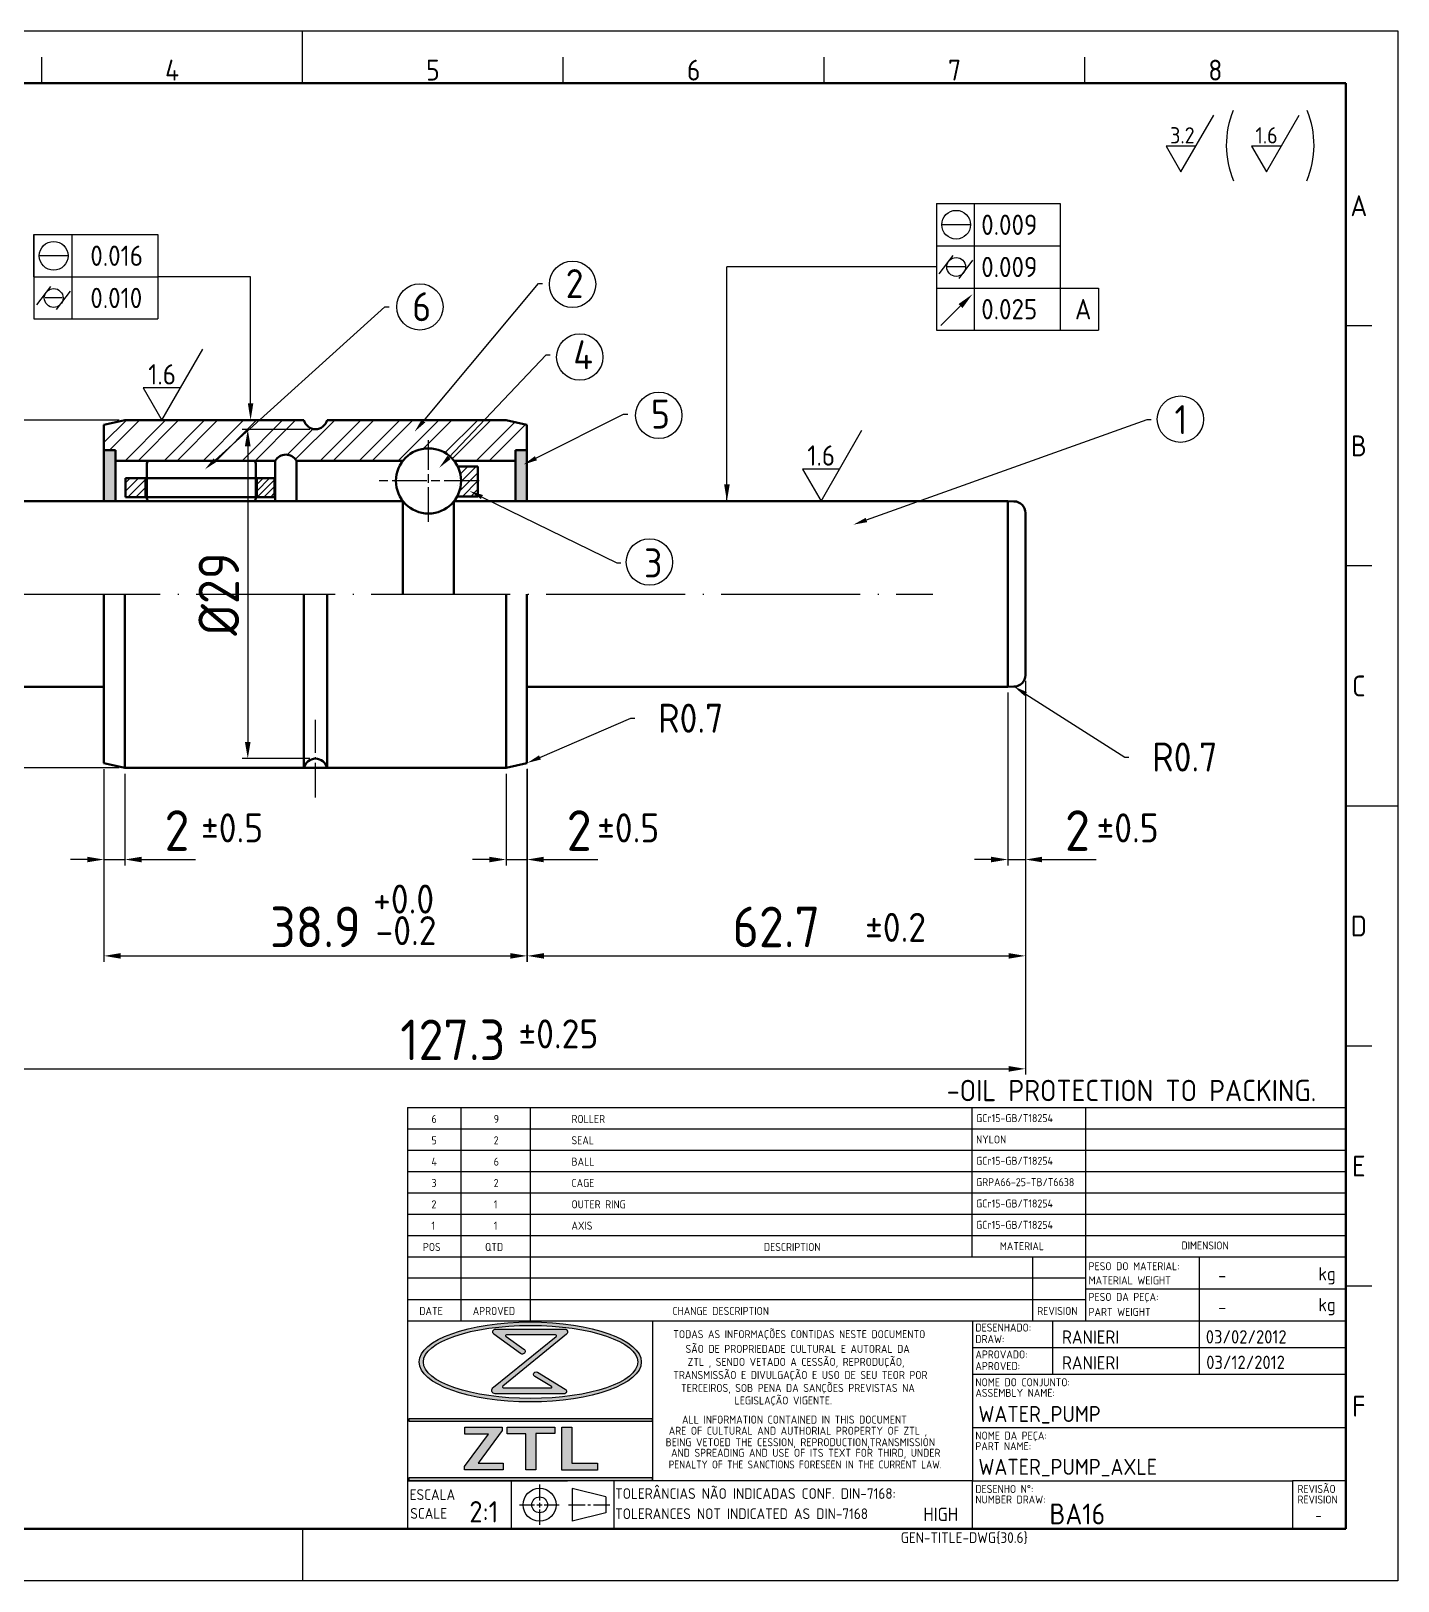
# Model space of a CAD drawing. Extents: x 8 to 197, y 6 to 139.
# Drawn here: x 79.5 to 197.4, y 5.6 to 139.3 of the extents above; entities that cross this region are included whole.
import ezdxf
from ezdxf import colors
from ezdxf.entities.mleader import LeaderData, LeaderLine
from ezdxf.enums import TextEntityAlignment as Align
from ezdxf.math import Vec2, Vec3

# ---------------------------------------------------------------- set-up
doc = ezdxf.new("R2010")
doc.units = 0
doc.header["$LTSCALE"] = 0.5
doc.linetypes.add('ACAD_ISO04W100', pattern=[30, 24, -3, 0, -3])
doc.linetypes.add('AM_ISO08W050x2', pattern=[9, 6, -0.75, 1.5, -0.75])
doc.layers.get('0').update_dxf_attribs({"linetype": 'CONTINUOUS'})
doc.layers.get('Defpoints').update_dxf_attribs({"linetype": 'CONTINUOUS'})
for name, color, linetype, lineweight in [('AM_0', 7, 'CONTINUOUS', 50), ('AM_5', 3, 'CONTINUOUS', 25), ('AM_7', 4, 'ACAD_ISO04W100', 25), ('AM_8', 1, 'CONTINUOUS', 25), ('AM_BOR', 7, 'CONTINUOUS', 50)]:
    doc.layers.add(name, color=color, linetype=linetype, lineweight=lineweight)
doc.styles.add('ACISOTS', font='isocp.shx', dxfattribs={"height": 1})
doc.styles.get("Standard").update_dxf_attribs({"font": 'ISOCP.SHX'})
doc.dimstyles.new('AM_ISO', dxfattribs={"dimtxt": 3.5, "dimasz": 2.5, "dimexe": 1, "dimexo": 1, "dimgap": 1.5, "dimtad": 1, "dimdsep": 46, "dimtxsty": 'Standard', "dimcen": 0, "dimclrd": 256, "dimclre": 256, "dimclrt": 2, "dimadec": 0, "dimazin": 2, "dimtp": 0.1, "dimtm": 0.1, "dimtfac": 0.71, "dimtdec": 3, "dimtmove": 0, "dimatfit": 3, "dimfxl": 1, "dimlwd": -1, "dimlwe": -1, "dimarcsym": 0})

# ---------------------------------------------------------------- blocks, each defined once
blk = doc.blocks.new('A3 ZTL')
for p, q in [((401.17, 280.82), (19.57, 280.82)), ((401.17, 9.78), (401.17, 280.82)), ((19.57, 9.78), (401.17, 9.78))]:
    blk.add_line(p, q)
at = {"layer": 'AM_BOR', "color": 135, "lineweight": 25}
for p, q in [((0, 290.61), (410.96, 290.61)), ((205.48, 280.82), (205.48, 290.61)), ((410.96, 290.61), (410.96, 0)), ((156.56, 280.82), (156.56, 285.71)), ((254.4, 280.82), (254.4, 285.71)), ((303.33, 280.82), (303.33, 285.71)), ((352.25, 280.82), (352.25, 285.71)), ((406.07, 235.32), (401.17, 235.32)), ((406.07, 190.31), (401.17, 190.31)), ((401.17, 145.3), (410.96, 145.3)), ((406.07, 100.29), (401.17, 100.29)), ((406.07, 55.28), (401.17, 55.28)), ((205.48, 9.78), (205.48, 0)), ((410.96, 0), (0, 0))]:
    blk.add_line(p, q, dxfattribs=at)
at = {"layer": 'AM_BOR', "color": 135, "lineweight": 25, "style": 'ACISOTS'}
for s, p in [('4', (181.02, 283.27)), ('5', (229.94, 283.27)), ('6', (278.86, 283.27)), ('7', (327.79, 283.27)), ('8', (376.71, 283.27)), ('A', (403.62, 257.83)), ('B', (403.62, 212.82)), ('C', (403.62, 167.81)), ('D', (403.62, 122.8)), ('E', (403.62, 77.79)), ('F', (403.62, 32.78))]:
    blk.add_text(s, height=3.91, dxfattribs=at).set_placement(p, align=Align.MIDDLE)
blk = doc.blocks.new('*D32')
at = {"layer": 'AM_5', "transparency": 16777216}
for p, q in [((87.07, 105.76), (48.54, 105.76)), ((49.04, 104.31), (49.04, 77.21)), ((87.07, 75.76), (48.54, 75.76))]:
    blk.add_line(p, q, dxfattribs=at)
at = {"layer": 'AM_5', "lineweight": 25, "transparency": 16777216}
for points in [[(48.8, 104.31), (49.28, 104.31), (49.04, 105.76)], [(48.8, 77.21), (49.28, 77.21), (49.04, 75.76)]]:
    blk.add_solid(points, dxfattribs=at)
at = {"layer": 'Defpoints', "color": 0, "lineweight": 25, "transparency": 16777216}
for p in [(87.57, 105.76), (49.04, 75.76), (87.57, 75.76)]:
    blk.add_point(p, dxfattribs=at)
at = {"layer": 'AM_5', "lineweight": 25, "transparency": 16777216, "insert": (46.54, 90.76), "char_height": 3.5, "attachment_point": 5, "rotation": 90}
blk.add_mtext('%%C30', dxfattribs=at)
blk = doc.blocks.new('*D39')
at = {"layer": 'AM_5', "transparency": 16777216}
for p, q in [((85.77, 75.66), (85.77, 67.36)), ((87.57, 75.26), (87.57, 67.36)), ((84.32, 67.86), (82.87, 67.86)), ((85.77, 67.86), (87.57, 67.86)), ((89.02, 67.86), (93.67, 67.86))]:
    blk.add_line(p, q, dxfattribs=at)
at = {"layer": 'AM_5', "lineweight": 25, "transparency": 16777216}
for points in [[(84.32, 68.1), (84.32, 67.62), (85.77, 67.86)], [(89.02, 68.1), (89.02, 67.62), (87.57, 67.86)]]:
    blk.add_solid(points, dxfattribs=at)
at = {"layer": 'Defpoints', "color": 0, "lineweight": 25, "transparency": 16777216}
for p in [(85.77, 76.16), (87.57, 75.76), (87.57, 67.86)]:
    blk.add_point(p, dxfattribs=at)
at = {"layer": 'AM_5', "lineweight": 25, "transparency": 16777216, "insert": (92.07, 70.36), "char_height": 3.5, "attachment_point": 5}
blk.add_mtext('2', dxfattribs=at)
blk = doc.blocks.new('*D46')
at = {"layer": 'AM_5', "transparency": 16777216}
for p, q in [((85.77, 75.66), (85.77, 59.05)), ((122.27, 75.66), (122.27, 59.05)), ((87.22, 59.55), (120.82, 59.55))]:
    blk.add_line(p, q, dxfattribs=at)
at = {"layer": 'AM_5', "lineweight": 25, "transparency": 16777216}
for points in [[(87.22, 59.79), (87.22, 59.31), (85.77, 59.55)], [(120.82, 59.79), (120.82, 59.31), (122.27, 59.55)]]:
    blk.add_solid(points, dxfattribs=at)
at = {"layer": 'Defpoints', "color": 0, "lineweight": 25, "transparency": 16777216}
for p in [(85.77, 76.16), (122.27, 76.16), (122.27, 59.55)]:
    blk.add_point(p, dxfattribs=at)
at = {"layer": 'AM_5', "lineweight": 25, "transparency": 16777216, "insert": (104.02, 62.05), "char_height": 3.5, "attachment_point": 5}
blk.add_mtext('38.9', dxfattribs=at)
blk = doc.blocks.new('*D48')
at = {"layer": 'AM_5', "transparency": 16777216}
for p, q in [((165.27, 83.27), (165.27, 67.36)), ((163.77, 82.26), (163.77, 67.36)), ((162.32, 67.86), (160.87, 67.86)), ((163.77, 67.86), (165.27, 67.86)), ((166.72, 67.86), (171.37, 67.86))]:
    blk.add_line(p, q, dxfattribs=at)
at = {"layer": 'AM_5', "lineweight": 25, "transparency": 16777216}
for points in [[(162.32, 68.1), (162.32, 67.62), (163.77, 67.86)], [(166.72, 68.1), (166.72, 67.62), (165.27, 67.86)]]:
    blk.add_solid(points, dxfattribs=at)
at = {"layer": 'Defpoints', "color": 0, "lineweight": 25, "transparency": 16777216}
for p in [(165.27, 83.77), (163.77, 82.76), (165.27, 67.86)]:
    blk.add_point(p, dxfattribs=at)
at = {"layer": 'AM_5', "lineweight": 25, "transparency": 16777216, "insert": (169.77, 70.36), "char_height": 3.5, "attachment_point": 5}
blk.add_mtext('2', dxfattribs=at)
blk = doc.blocks.new('*D49')
at = {"layer": 'AM_5', "transparency": 16777216}
for p, q in [((120.47, 75.26), (120.47, 67.36)), ((122.27, 75.66), (122.27, 67.36)), ((119.02, 67.86), (117.57, 67.86)), ((120.47, 67.86), (122.27, 67.86)), ((123.72, 67.86), (128.37, 67.86))]:
    blk.add_line(p, q, dxfattribs=at)
at = {"layer": 'AM_5', "lineweight": 25, "transparency": 16777216}
for points in [[(119.02, 68.1), (119.02, 67.62), (120.47, 67.86)], [(123.72, 68.1), (123.72, 67.62), (122.27, 67.86)]]:
    blk.add_solid(points, dxfattribs=at)
at = {"layer": 'Defpoints', "color": 0, "lineweight": 25, "transparency": 16777216}
for p in [(120.47, 75.76), (122.27, 76.16), (122.27, 67.86)]:
    blk.add_point(p, dxfattribs=at)
at = {"layer": 'AM_5', "lineweight": 25, "transparency": 16777216, "insert": (126.77, 70.36), "char_height": 3.5, "attachment_point": 5}
blk.add_mtext('2', dxfattribs=at)
blk = doc.blocks.new('*D50')
at = {"layer": 'AM_5', "transparency": 16777216}
for p, q in [((103.52, 104.96), (97.68, 104.96)), ((98.18, 103.51), (98.18, 78.01)), ((103.52, 76.56), (97.68, 76.56))]:
    blk.add_line(p, q, dxfattribs=at)
at = {"layer": 'AM_5', "lineweight": 25, "transparency": 16777216}
for points in [[(97.93, 103.51), (98.42, 103.51), (98.18, 104.96)], [(97.93, 78.01), (98.42, 78.01), (98.18, 76.56)]]:
    blk.add_solid(points, dxfattribs=at)
at = {"layer": 'Defpoints', "color": 0, "lineweight": 25, "transparency": 16777216}
for p in [(104.02, 104.96), (98.18, 76.56), (104.02, 76.56)]:
    blk.add_point(p, dxfattribs=at)
at = {"layer": 'AM_5', "lineweight": 25, "transparency": 16777216, "insert": (95.68, 90.76), "char_height": 3.5, "attachment_point": 5, "rotation": 90}
blk.add_mtext('%%C29', dxfattribs=at)
blk = doc.blocks.new('*D51')
at = {"layer": 'AM_5', "transparency": 16777216}
for p, q in [((66.47, 83.27), (66.47, 49.31)), ((165.27, 83.27), (165.27, 49.31)), ((67.92, 49.81), (163.82, 49.81))]:
    blk.add_line(p, q, dxfattribs=at)
at = {"layer": 'AM_5', "lineweight": 25, "transparency": 16777216}
for points in [[(67.92, 50.05), (67.92, 49.56), (66.47, 49.81)], [(163.82, 50.05), (163.82, 49.56), (165.27, 49.81)]]:
    blk.add_solid(points, dxfattribs=at)
at = {"layer": 'Defpoints', "color": 0, "lineweight": 25, "transparency": 16777216}
for p in [(66.47, 83.77), (165.27, 83.77), (165.27, 49.81)]:
    blk.add_point(p, dxfattribs=at)
at = {"layer": 'AM_5', "lineweight": 25, "transparency": 16777216, "insert": (115.87, 52.31), "char_height": 3.5, "attachment_point": 5}
blk.add_mtext('127.3', dxfattribs=at)
blk = doc.blocks.new('*D52')
at = {"layer": 'AM_5', "transparency": 16777216}
for p, q in [((165.27, 83.27), (165.27, 59.05)), ((122.29, 75.69), (122.29, 59.05)), ((123.74, 59.55), (163.82, 59.55))]:
    blk.add_line(p, q, dxfattribs=at)
at = {"layer": 'AM_5', "lineweight": 25, "transparency": 16777216}
for points in [[(123.74, 59.79), (123.74, 59.31), (122.29, 59.55)], [(163.82, 59.79), (163.82, 59.31), (165.27, 59.55)]]:
    blk.add_solid(points, dxfattribs=at)
at = {"layer": 'Defpoints', "color": 0, "lineweight": 25, "transparency": 16777216}
for p in [(165.27, 83.77), (122.29, 76.19), (165.27, 59.55)]:
    blk.add_point(p, dxfattribs=at)
at = {"layer": 'AM_5', "lineweight": 25, "transparency": 16777216, "insert": (143.78, 62.05), "char_height": 3.5, "attachment_point": 5}
blk.add_mtext('62.7', dxfattribs=at)

msp = doc.modelspace()

# ---------------------------------------------------------------- hatches: boundary and pattern name
at = {"layer": 'AM_5', "lineweight": 25}
h = msp.add_hatch(dxfattribs=at)
h.set_pattern_fill('ANSI32', color=1, scale=0.25)
h.set_pattern_definition([(45, (0, 4.573), (-1.683798, 1.683798), []), (45, (1.1225, 4.573), (-1.683798, 1.683798), [])])
h.paths.add_polyline_path([(118.59, 105.76), (109.27, 105.76), (105.02, 105.76, -0.8), (103.02, 105.76), (99.18, 105.76), (95.31, 102.26), (100.54, 102.26, -0.568454), (102.38, 102.26), (111.57, 102.26, -0.42846), (115.62, 102.62)])
h.paths.add_polyline_path([(122.27, 105.36), (120.47, 105.76), (118.59, 105.76), (115.62, 102.62, -0.044342), (115.96, 102.26), (121.27, 102.26), (121.27, 103.18), (122.27, 103.18)])
h.paths.add_polyline_path([(99.18, 105.76), (87.57, 105.76), (85.77, 105.36), (85.77, 103.18), (86.77, 103.18), (86.77, 102.26), (95.31, 102.26)])
at = {"layer": 'AM_8'}
for color, points in [(256, [(85.77, 103.18), (85.77, 98.76), (86.77, 98.76), (86.77, 103.18)]), (256, [(121.27, 103.18), (121.27, 98.76), (122.27, 98.76), (122.27, 103.18)]), (135, [(112.09, 19.38), (133.07, 19.38), (133.07, 19.66), (112.09, 19.66)]), (135, [(116.89, 15.5), (116.89, 15.22), (120.2, 15.22), (120.2, 15.8), (118.06, 15.8), (120.14, 18.62), (120.14, 18.9), (116.92, 18.9), (116.92, 18.29), (118.96, 18.29)]), (135, [(120.57, 18.32), (122.16, 18.32), (122.16, 15.22), (123.03, 15.22), (123.03, 18.35), (124.67, 18.35), (124.67, 18.9), (120.57, 18.9)]), (135, [(128.35, 15.21), (128.35, 15.8), (126.13, 15.8), (126.13, 18.9), (125.27, 18.9), (125.27, 15.21)]), (135, [(133.07, 14.56), (112.09, 14.56), (112.09, 14.28), (133.07, 14.28)])]:
    msp.add_hatch(color=color, dxfattribs=at).paths.add_polyline_path(points)
h = msp.add_hatch(dxfattribs=at)
h.set_pattern_fill('_U', color=256, scale=0.5, angle=45, style=0, pattern_type=0)
h.set_pattern_definition([(45, (21.17635, -2.0125), (-0.3535534, 0.3535534), [])])
edge = h.paths.add_edge_path()
edge.add_line((118.04, 99.18), (118.04, 101.76))
edge.add_line((118.04, 101.76), (116.28, 101.76))
edge.add_arc((113.77, 100.51), 2.81, -28.2995, 26.3524, ccw=False)
edge.add_line((116.24, 99.18), (118.04, 99.18))
h = msp.add_hatch(dxfattribs=at)
h.set_pattern_fill('_U', color=256, scale=0.5, angle=45, style=0, pattern_type=0)
h.set_pattern_definition([(45, (22.7605, -2.0125), (-0.3535534, 0.3535534), [])])
h.paths.add_polyline_path([(87.64, 100.74), (87.64, 99.11), (89.35, 99.11), (89.35, 100.74)])
h = msp.add_hatch(dxfattribs=at)
h.set_pattern_fill('_U', color=256, scale=0.4, angle=45, style=0, pattern_type=0)
h.set_pattern_definition([(45, (22.7605, -2.0125), (-0.2828427, 0.2828427), [])])
h.paths.add_polyline_path([(98.96, 100.74), (98.96, 99.11), (100.49, 99.11), (100.49, 100.74)])
h = msp.add_hatch(color=135, dxfattribs=at)
edge = h.paths.add_edge_path()
edge.add_ellipse((122.55, 24.53), major_axis=(9.58, 0), ratio=0.359907, start_angle=191.4592, end_angle=452.8175)
edge.add_ellipse((122.55, 24.53), major_axis=(9.58, 0), ratio=0.359907, start_angle=92.8175, end_angle=191.4592)
edge = h.paths.add_edge_path(flags=16)
edge.add_ellipse((122.58, 24.53), major_axis=(9.25, 0), ratio=0.340664, start_angle=93.067, end_angle=371.4592)
edge.add_ellipse((122.58, 24.53), major_axis=(9.25, 0), ratio=0.340664, start_angle=11.4592, end_angle=93.067)
h = msp.add_hatch(color=135, dxfattribs=at)
edge = h.paths.add_edge_path()
edge.add_line((124.78, 26.72), (119.39, 22.35))
edge.add_arc((119.53, 22.08), 0.305, 118.1409, 270)
edge.add_line((119.53, 21.78), (125.46, 21.78))
edge.add_arc((125.45, 22), 0.225, 271.9685, 418.9108)
edge.add_line((125.57, 22.19), (123.17, 23.64))
edge.add_arc((123.06, 23.45), 0.218, 58.6682, 238.8052)
edge.add_line((122.94, 23.27), (124.38, 22.4))
edge.add_arc((124.35, 22.35), 0.0552, -90, 54.6545, ccw=False)
edge.add_line((124.35, 22.3), (120.21, 22.3))
edge.add_arc((120.23, 22.37), 0.0767, 129.2364, 260.8226, ccw=False)
edge.add_line((120.18, 22.43), (125.67, 26.92))
edge.add_arc((125.52, 27.11), 0.243, 306.0702, 450)
edge.add_line((125.52, 27.36), (119.57, 27.36))
edge.add_arc((119.56, 27.12), 0.236, 87.7272, 233.7471)
edge.add_line((119.42, 26.93), (121.71, 25.25))
edge.add_arc((121.86, 25.45), 0.242, 232.4714, 414.7334)
edge.add_line((122, 25.64), (120.46, 26.73))
edge.add_arc((120.49, 26.79), 0.0662, 90, 242.5235, ccw=False)
edge.add_line((120.49, 26.86), (124.74, 26.86))
edge.add_arc((124.73, 26.78), 0.0809, -50.9964, 80.7655, ccw=False)

# ---------------------------------------------------------------- linework, layer by layer
at = {"layer": 'AM_0'}
for p, q in [((87.57, 105.76), (85.77, 105.36)), ((87.57, 105.76), (103.02, 105.76)), ((105.02, 105.76), (109.27, 105.76)), ((109.27, 105.76), (120.47, 105.76)), ((120.47, 105.76), (122.27, 105.36)), ((85.77, 98.76), (85.77, 105.36)), ((122.27, 105.36), (122.27, 98.76)), ((85.77, 103.18), (86.77, 103.18)), ((86.77, 103.18), (86.77, 98.76)), ((122.27, 103.18), (121.27, 103.18)), ((121.27, 103.18), (121.27, 98.76)), ((86.77, 102.26), (100.54, 102.26)), ((100.54, 102.26), (100.54, 98.76)), ((102.38, 102.26), (111.57, 102.26)), ((102.38, 102.26), (102.38, 98.76)), ((115.96, 102.26), (121.27, 102.26)), ((116.28, 101.76), (118.04, 101.76)), ((118.04, 101.76), (118.04, 99.18)), ((89.35, 100.74), (87.64, 100.74)), ((87.64, 100.74), (87.64, 99.11)), ((98.96, 100.74), (89.35, 100.74)), ((89.35, 99.11), (89.35, 100.74)), ((100.49, 100.74), (98.96, 100.74)), ((98.96, 100.74), (98.96, 99.11)), ((100.49, 99.11), (100.49, 100.74)), ((87.64, 99.11), (89.35, 99.11)), ((89.35, 99.11), (98.96, 99.11)), ((98.96, 99.11), (100.49, 99.11)), ((118.04, 99.18), (116.24, 99.18)), ((67.97, 98.76), (111.57, 98.76)), ((111.57, 98.76), (111.57, 90.76)), ((115.96, 98.76), (123.27, 98.76)), ((115.96, 98.76), (115.96, 90.76)), ((123.27, 98.76), (163.77, 98.76)), ((163.77, 98.76), (164.29, 98.75)), ((163.77, 98.76), (163.77, 82.76)), ((165.27, 97.75), (165.27, 83.77)), ((85.77, 76.16), (85.77, 90.76)), ((87.57, 90.76), (87.57, 75.76)), ((103.02, 75.76), (103.02, 90.76)), ((105.02, 75.76), (105.02, 90.76)), ((120.47, 90.76), (120.47, 75.76)), ((122.27, 90.76), (122.27, 76.16)), ((85.77, 82.76), (67.97, 82.76)), ((123.27, 82.76), (122.27, 82.76)), ((163.77, 82.76), (122.77, 82.76)), ((163.77, 82.76), (164.29, 82.78)), ((87.57, 75.76), (85.77, 76.16)), ((109.27, 75.76), (87.57, 75.76)), ((120.47, 75.76), (109.27, 75.76)), ((120.47, 75.76), (122.27, 76.16))]:
    msp.add_line(p, q, dxfattribs=at)
msp.add_lwpolyline([(89.72, 98.76), (98.61, 98.76, 0.414214), (98.86, 99.01), (98.86, 102.01, 0.414214), (98.61, 102.26), (89.72, 102.26, 0.414214), (89.47, 102.01), (89.47, 99.01, 0.414214)], format="xyb", close=True, dxfattribs=at)
msp.add_circle((113.77, 100.51), 2.81, dxfattribs=at)
for centre, radius, start, end in [((104.02, 105.99), 1.02, 192.6804, 347.3196), ((101.46, 101.71), 1.07, 30.7676, 149.2324), ((164.27, 97.75), 1, 0, 88.5), ((164.27, 83.77), 1, 271.5, 0), ((104.02, 75.54), 1.02, 12.6804, 167.3196)]:
    msp.add_arc(centre, radius, start, end, dxfattribs=at)
at = {"layer": 'AM_5', "lineweight": 25}
for p, q in [((178.7, 127.17), (181.52, 132.06)), ((186.07, 127.17), (188.9, 132.06)), ((179.98, 129.39), (177.41, 129.39)), ((177.41, 129.39), (178.7, 127.17)), ((187.36, 129.39), (184.79, 129.39)), ((184.79, 129.39), (186.07, 127.17)), ((157.6, 124.43), (157.59, 113.51)), ((157.6, 124.43), (168.28, 124.43)), ((160.89, 113.51), (160.89, 124.43)), ((168.28, 124.43), (168.28, 120.79)), ((79.73, 121.76), (83.02, 121.76)), ((79.73, 121.76), (79.73, 118.12)), ((79.73, 121.76), (90.42, 121.76)), ((79.73, 121.76), (79.73, 114.48)), ((83.02, 114.48), (83.02, 121.76)), ((90.42, 121.76), (90.42, 118.12)), ((90.42, 121.76), (90.42, 118.12)), ((160.54, 122.61), (158.06, 122.61)), ((157.6, 120.79), (168.28, 120.79)), ((168.28, 120.79), (168.28, 113.51)), ((82.67, 119.93), (80.2, 119.93)), ((157.84, 118.38), (159.05, 119.96)), ((159.55, 117.96), (160.74, 119.55)), ((79.73, 118.12), (90.42, 118.12)), ((90.42, 118.12), (90.42, 114.48)), ((98.42, 118.12), (90.42, 118.12)), ((90.42, 118.12), (90.42, 114.48)), ((157.6, 118.97), (139.52, 118.97)), ((160.04, 118.97), (158.55, 118.97)), ((79.97, 115.71), (81.18, 117.28)), ((81.68, 115.29), (82.88, 116.88)), ((157.6, 117.15), (171.57, 117.15)), ((171.57, 117.15), (171.57, 113.51)), ((82.17, 116.29), (80.69, 116.29)), ((79.73, 114.48), (90.42, 114.48)), ((157.6, 113.51), (171.57, 113.51)), ((90.76, 105.76), (94.3, 111.88)), ((92.37, 108.54), (89.15, 108.54)), ((89.15, 108.54), (90.76, 105.76)), ((147.64, 98.76), (151.17, 104.88)), ((149.24, 101.54), (146.03, 101.54)), ((146.03, 101.54), (147.64, 98.76))]:
    msp.add_line(p, q, dxfattribs=at)
at = {"layer": 'AM_5', "color": 0, "linetype": 'Continuous', "lineweight": 35}
msp.add_line((79.73, 118.12), (79.73, 121.76), dxfattribs=at)
at = {"layer": 'AM_5'}
for p, q in [((98.42, 107.21), (98.42, 118.12)), ((139.52, 98.72), (139.52, 118.97)), ((159.68, 115.6), (157.99, 113.91))]:
    msp.add_line(p, q, dxfattribs=at)
at = {"layer": 'AM_5', "lineweight": 25}
for centre, radius in [((159.3, 122.61), 1.24), ((81.43, 119.93), 1.24), ((126.2, 117.47), 2), ((159.3, 118.97), 0.812), ((81.43, 116.29), 0.812), ((113.03, 115.52), 2), ((126.82, 111.2), 2), ((133.64, 106.17), 2), ((178.65, 105.84), 2), ((132.83, 93.52), 2)]:
    msp.add_circle(centre, radius, dxfattribs=at)
for centre, start, end in [((190.46, 129.46), 157.6019, 202.9315), ((182.33, 129.46), 337.0685, 22.3981)]:
    msp.add_arc(centre, 7.85, start, end, dxfattribs=at)
for points in [[(159.51, 115.77), (159.85, 115.43), (160.71, 116.62)], [(98.18, 107.21), (98.66, 107.21), (98.42, 105.76)], [(139.28, 100.21), (139.76, 100.21), (139.52, 98.76)]]:
    msp.add_solid(points, dxfattribs=at)
at = {"layer": 'AM_7', "linetype": 'AM_ISO08W050x2'}
for p, q in [((113.77, 96.98), (113.77, 104.04)), ((118.13, 100.51), (109.4, 100.51))]:
    msp.add_line(p, q, dxfattribs=at)
at = {"layer": 'AM_7'}
msp.add_line((63.53, 90.76), (157.28, 90.76), dxfattribs=at)
at = {"layer": 'AM_7', "lineweight": 25, "ltscale": 0.25}
msp.add_line((104.02, 73.21), (104.02, 79.91), dxfattribs=at)
at = {"layer": 'AM_8', "color": 135}
for p, q in [((111.96, 46.48), (111.96, 10.14)), ((111.96, 46.48), (192.92, 46.48)), ((116.56, 46.48), (116.56, 28.08)), ((122.54, 46.48), (122.54, 28.08)), ((160.65, 46.48), (160.65, 33.6)), ((170.5, 28.08), (170.5, 46.48)), ((111.96, 44.64), (192.92, 44.64)), ((111.96, 42.8), (192.92, 42.8)), ((111.96, 40.96), (192.92, 40.96)), ((111.96, 39.12), (192.92, 39.12)), ((111.96, 37.28), (192.92, 37.28)), ((111.96, 35.44), (192.92, 35.44)), ((111.96, 33.6), (192.92, 33.6)), ((165.9, 33.6), (165.9, 28.08)), ((180.27, 33.6), (180.27, 30.84)), ((192.92, 10.14), (192.92, 33.6)), ((170.5, 31.76), (111.96, 31.76)), ((170.5, 30.84), (192.92, 30.84)), ((180.27, 30.84), (180.27, 28.08)), ((111.96, 29.92), (170.5, 29.92)), ((111.96, 28.08), (160.72, 28.08)), ((133.09, 28.08), (133.09, 14.28)), ((160.72, 28.08), (160.72, 19.34)), ((160.72, 28.08), (192.92, 28.08)), ((167.62, 28.08), (167.62, 23.48)), ((180.27, 28.08), (180.27, 23.48)), ((119.57, 27.36), (125.52, 27.36)), ((160.72, 25.78), (192.92, 25.78)), ((160.72, 23.48), (192.92, 23.48)), ((112.09, 19.38), (112.09, 19.66)), ((112.09, 19.66), (133.07, 19.66)), ((133.07, 19.38), (112.09, 19.38)), ((116.92, 18.29), (116.92, 18.9)), ((116.92, 18.9), (120.14, 18.9)), ((120.14, 18.9), (120.14, 18.62)), ((120.57, 18.32), (120.57, 18.9)), ((120.57, 18.9), (124.67, 18.9)), ((124.67, 18.9), (124.67, 18.35)), ((125.27, 15.21), (125.27, 18.9)), ((125.27, 18.9), (126.13, 18.9)), ((126.13, 18.9), (126.13, 15.8)), ((133.07, 19.66), (133.07, 19.38)), ((160.72, 19.34), (160.72, 14.28)), ((160.72, 18.88), (192.92, 18.88)), ((116.89, 15.5), (118.96, 18.29)), ((118.96, 18.29), (116.92, 18.29)), ((120.14, 18.62), (118.06, 15.8)), ((122.16, 18.32), (120.57, 18.32)), ((122.16, 15.22), (122.16, 18.32)), ((123.03, 18.35), (123.03, 15.22)), ((124.67, 18.35), (123.03, 18.35)), ((116.89, 15.22), (116.89, 15.5)), ((120.2, 15.22), (116.89, 15.22)), ((118.06, 15.8), (120.2, 15.8)), ((120.2, 15.8), (120.2, 15.22)), ((123.03, 15.22), (122.16, 15.22)), ((128.35, 15.21), (125.27, 15.21)), ((126.13, 15.8), (128.35, 15.8)), ((128.35, 15.8), (128.35, 15.21)), ((111.96, 14.28), (125.76, 14.28)), ((160.72, 14.28), (111.96, 14.28)), ((112.09, 14.56), (133.07, 14.56)), ((112.09, 14.28), (112.09, 14.56)), ((133.07, 14.28), (112.09, 14.28)), ((120.9, 14.28), (120.9, 10.14)), ((123.36, 13.95), (123.36, 12.58)), ((129.07, 12.89), (126.18, 13.62)), ((126.18, 13.62), (126.18, 10.79)), ((129.76, 14.28), (129.76, 10.14)), ((133.07, 14.56), (133.07, 14.28)), ((160.72, 10.14), (160.72, 14.28)), ((160.72, 14.28), (188.32, 14.28)), ((192.92, 14.28), (188.32, 14.28)), ((188.32, 14.28), (188.32, 10.14)), ((121.63, 12.21), (122.92, 12.21)), ((123.12, 12.21), (123.58, 12.21)), ((123.36, 12.39), (123.36, 11.98)), ((123.75, 12.21), (125.04, 12.21)), ((125.86, 12.21), (127.29, 12.21)), ((127.51, 12.21), (127.74, 12.21)), ((128, 12.21), (129.41, 12.21)), ((129.07, 12.89), (129.07, 11.53)), ((123.36, 11.8), (123.36, 10.47)), ((129.07, 11.53), (126.18, 10.79)), ((111.96, 10.14), (192.92, 10.14))]:
    msp.add_line(p, q, dxfattribs=at)
msp.add_lwpolyline([(119.57, 27.36), (125.52, 27.36, -0.726075), (125.67, 26.92), (120.18, 22.43, 0.646844), (120.21, 22.3), (124.35, 22.3, 0.730915), (124.38, 22.4), (122.94, 23.27, -1.001197), (123.17, 23.64), (125.57, 22.19, -0.746343), (125.46, 21.78), (119.53, 21.78, -0.780296), (119.39, 22.35), (124.78, 26.72, 0.647932), (124.74, 26.86), (120.49, 26.86, 0.78497), (120.46, 26.73), (122, 25.64, -1.019937), (121.71, 25.25), (119.42, 26.93, -0.740095), (119.57, 27.36, -0.257794)], format="xyb", dxfattribs=at)
for radius in [1.42, 0.682]:
    msp.add_circle((123.36, 12.21), radius, dxfattribs=at)
for centre, major_axis, ratio in [((122.55, 24.53), (-9.58, 0), 0.359907), ((122.58, 24.53), (-9.25, 0), 0.340664)]:
    msp.add_ellipse(centre, major_axis=major_axis, ratio=ratio, dxfattribs=at)

# ---------------------------------------------------------------- block references
at = {"layer": 'AM_0', "lineweight": 0, "xscale": 0.46, "yscale": 0.46, "zscale": 0.46}
msp.add_blockref('A3 ZTL', (8.38, 5.64), dxfattribs=at)

# ---------------------------------------------------------------- texts
at = {"layer": 'AM_5', "attachment_point": 1}
for s, insert, char_height in [('3.2', (177.76, 131.02), 1.4), ('1.6', (185.13, 131.02), 1.4), ('0.009', (161.46, 123.48), 1.75), (' 0.016', (83.59, 120.81), 1.75), ('0.009', (161.46, 119.84), 1.75), (' 0.010', (83.59, 117.17), 1.75), ('0.025', (161.46, 116.2), 1.75), ('A', (169.55, 116.2), 1.75), ('1.6', (89.59, 110.58), 1.75), ('1.6', (146.46, 103.58), 1.75), ('%%P0.5', (94.14, 71.84), 2.5), ('%%P0.5', (128.32, 71.84), 2.5), ('%%P0.5', (171.41, 71.84), 2.5), ('+0.0', (108.99, 65.7), 2.5), ('-0.2', (109.2, 62.98), 2.5), ('%%P0.2', (151.44, 63.26), 2.5), ('%%P0.25', (121.53, 54.07), 2.5)]:
    msp.add_mtext_dynamic_manual_height_columns(s, width=5.4883, gutter_width=10, heights=[0], dxfattribs=dict(at, insert=insert, char_height=char_height))
at = {"layer": 'AM_8'}
msp.add_text('-OIL PROTECTION TO PACKING.', height=1.84, dxfattribs=at).set_placement((158.48, 47.02))
at = {"layer": 'AM_8', "color": 135}
for s, height, p in [('6', 0.69, (114.03, 45.14)), ('9', 0.69, (119.4, 45.14)), ('                    ROLLER', 0.69, (118.22, 45.14)), ('GCr15-GB/T18254', 0.69, (161.02, 45.21)), ('5', 0.69, (114.03, 43.3)), ('2', 0.69, (119.4, 43.3)), ('                    SEAL', 0.69, (118.22, 43.3)), ('NYLON', 0.69, (161.02, 43.37)), ('4', 0.69, (114.03, 41.46)), ('6', 0.69, (119.4, 41.46)), ('                    BALL', 0.69, (118.22, 41.46)), ('GCr15-GB/T18254', 0.69, (161.02, 41.53)), ('3', 0.69, (114.03, 39.62)), ('2', 0.69, (119.4, 39.62)), ('                    CAGE', 0.69, (118.22, 39.62)), ('GRPA66-25-TB/T6638', 0.69, (161.02, 39.69)), ('2', 0.69, (114.03, 37.78)), ('1', 0.69, (119.4, 37.78)), ('                    OUTER RING', 0.69, (118.22, 37.78)), ('GCr15-GB/T18254', 0.69, (161.02, 37.85)), ('1', 0.69, (114.03, 35.94)), ('1', 0.69, (119.4, 35.94)), ('                    AXIS', 0.69, (118.22, 35.94)), ('GCr15-GB/T18254', 0.69, (161.02, 36.01)), ('POS', 0.69, (113.29, 34.1)), ('QTD', 0.69, (118.65, 34.1)), ('                    DESCRIPTION', 0.69, (134.82, 34.1)), ('MATERIAL', 0.69, (163.07, 34.17)), ('DIMENSION', 0.69, (178.74, 34.23)), ('PESO DO MATERIAL:', 0.69, (170.73, 32.44)), ('kg', 1.15, (190.55, 31.56)), ('MATERIAL WEIGHT', 0.69, (170.73, 31.22)), ('PESO DA PEÇA:', 0.69, (170.73, 29.79)), ('kg', 1.15, (190.55, 28.9)), ('DATE', 0.69, (112.98, 28.58)), ('APROVED', 0.69, (117.59, 28.58)), ('CHANGE DESCRIPTION', 0.69, (134.82, 28.58)), ('REVISION', 0.69, (166.3, 28.58)), ('PART WEIGHT', 0.69, (170.73, 28.5)), ('TODAS AS INFORMAÇÕES CONTIDAS NESTE DOCUMENTO', 0.69, (134.89, 26.58)), ('DESENHADO:', 0.69, (160.96, 27.15)), ('DRAW:', 0.69, (160.96, 26.16)), ('SÃO DE PROPRIEDADE CULTURAL E AUTORAL DA', 0.69, (135.95, 25.31)), ('APROVADO:', 0.69, (160.96, 24.83)), ('ZTL , SENDO VETADO A CESSÃO, REPRODUÇÃO,', 0.69, (136.13, 24.19)), ('APROVED:', 0.69, (160.96, 23.83)), ('TRANSMISSÃO E DIVULGAÇÃO E USO DE SEU TEOR POR', 0.69, (134.89, 23.06)), ('TERCEIROS, SOB PENA DA SANÇÕES PREVISTAS NA', 0.69, (135.56, 21.94)), ('NOME DO CONJUNTO:', 0.69, (160.96, 22.43)), ('LEGISLAÇÃO VIGENTE.', 0.69, (140.18, 20.86)), ('ASSEMBLY NAME:', 0.69, (160.96, 21.52)), ('ARE OF CULTURAL AND AUTHORIAL PROPERTY OF ZTL ,', 0.69, (134.5, 18.25)), ('ALL INFORMATION CONTAINED IN THIS DOCUMENT', 0.69, (135.65, 19.21)), ('BEING VETOED THE CESSION, REPRODUCTION,TRANSMISSION', 0.69, (134.23, 17.26)), ('NOME DA PEÇA:', 0.69, (160.96, 17.83)), ('PART NAME:', 0.69, (160.96, 16.92)), ('AND SPREADING AND USE OF ITS TEXT FOR THIRD, UNDER', 0.69, (134.7, 16.35)), ('ESCALA', 0.92, (112.15, 12.63)), ('TOLERÂNCIAS NÃO INDICADAS CONF. DIN-7168:', 0.92, (129.88, 12.72)), ('DESENHO N%%d:', 0.69, (160.96, 13.23)), ('REVISÃO', 0.69, (188.75, 13.23)), ('2:1', 1.84, (117.3, 10.69)), ('NUMBER DRAW:', 0.69, (160.96, 12.32)), ('REVISION', 0.69, (188.75, 12.32)), ('SCALE', 0.92, (112.2, 11.01)), ('TOLERANCES NOT INDICATED AS DIN-7168', 0.92, (129.88, 10.98))]:
    msp.add_text(s, height=height, dxfattribs=at).set_placement(p)
at = {"layer": 'AM_8', "color": 135, "width": 0.95}
msp.add_text('PENALTY OF THE SANCTIONS FORESEEN IN THE CURRENT LAW.', height=0.69, dxfattribs=at).set_placement((134.5, 15.34))
at = {"layer": 'AM_8', "color": 135}
for p in [(181.91, 32), (181.91, 29.26)]:
    msp.add_attdef('-', text='', height=1.15, dxfattribs=at).set_placement(p, align=Align.MIDDLE_LEFT)
for tag, p, height in [('RANIERI', (168.43, 26.1), 1.15), ('03/02/2012', (180.84, 26.12), 1.15), ('RANIERI', (168.43, 23.88), 1.15), ('03/12/2012', (180.88, 23.92), 1.15), ('WATER_PUMP', (161.22, 19.35), 1.38), ('WATER_PUMP_AXLE', (161.22, 14.79), 1.38), ('BA16', (167.35, 10.52), 1.8)]:
    msp.add_attdef(tag, p, '', height=height, dxfattribs=at)
for tag, height, p in [('HIGH', 1.15, (157.97, 11.39)), ('-', 0.9, (190.56, 11.28))]:
    msp.add_attdef(tag, text='', height=height, dxfattribs=at).set_placement(p, align=Align.MIDDLE_CENTER)
at = {"layer": 'AM_8', "color": 135, "style": 'ACISOTS'}
msp.add_attdef('GEN-TITLE-DWG{30.6}', (154.52, 8.92), '', height=0.92, dxfattribs=at)

# ---------------------------------------------------------------- dimensions: what is measured, and where the dimension line sits
at = {"layer": 'AM_5', "lineweight": 25}
for base, p1, p2, text, picture, middle in [((49.04, 75.76), (87.57, 105.76), (87.57, 75.76), '%%C30', '*D32', (46.54, 90.76)), ((98.18, 76.56), (104.02, 104.96), (104.02, 76.56), '%%C29', '*D50', (95.68, 90.76))]:
    dim = msp.add_linear_dim(base=base, p1=p1, p2=p2, angle=90, text=text, dimstyle='AM_ISO', override={"dimscale": 0.5, "dimtxt": 7, "dimasz": 2.9, "dimdec": 0, "dimlfac": 0.4, "dimclrt": 256, "dimadec": 2, "dimtp": 0, "dimtm": 0.3, "dimtdec": 0}, dxfattribs=at)
    dim.commit()
    dim.dimension.update_dxf_attribs({"geometry": picture, "text_midpoint": middle})
for base, p1, p2, text, picture, middle in [((165.27, 49.81), (66.47, 83.77), (165.27, 83.77), '127.3', '*D51', (115.87, 52.31)), ((165.27, 59.55), (122.29, 76.19), (165.27, 83.77), '62.7', '*D52', (143.78, 62.05)), ((165.27, 67.86), (163.77, 82.76), (165.27, 83.77), '2', '*D48', (169.77, 70.36)), ((87.57, 67.86), (85.77, 76.16), (87.57, 75.76), '2', '*D39', (92.07, 70.36)), ((122.27, 59.55), (85.77, 76.16), (122.27, 76.16), '38.9', '*D46', (104.02, 62.05)), ((122.27, 67.86), (120.47, 75.76), (122.27, 76.16), '2', '*D49', (126.77, 70.36))]:
    dim = msp.add_linear_dim(base=base, p1=p1, p2=p2, text=text, dimstyle='AM_ISO', override={"dimscale": 0.5, "dimtxt": 7, "dimasz": 2.9, "dimdec": 0, "dimlfac": 0.4, "dimclrt": 256, "dimadec": 2, "dimtp": 0, "dimtm": 0.3, "dimtdec": 0}, dxfattribs=at)
    dim.commit()
    dim.dimension.update_dxf_attribs({"geometry": picture, "text_midpoint": middle})

# ---------------------------------------------------------------- leaders
ml = msp.add_multileader_mtext('Standard', dxfattribs=at)
ml.set_content('2', color=256)
ml.set_leader_properties()
ml.build(insert=Vec2(0, 0))
ml.multileader.update_dxf_attribs({"text_right_attachment_type": 6, "dogleg_length": 0.36, "arrow_head_size": 1.2})
ctx = ml.context
ctx.base_point, ctx.char_height, ctx.arrow_head_size, ctx.plane_origin = Vec3(123.61, 117.53), 2.5, 1.2, Vec3(112.57, 104.76)
ctx.right_attachment = 6
notes = []
notes.append((ctx, [(0, (1, 1, 0), (123.25, 117.53), (1, 0), 0.36, [(0, [(112.57, 104.76)], 0, [])])]))
ctx.mtext.insert, ctx.mtext.flow_direction = Vec3(125.61, 118.78), 5
ml = msp.add_multileader_mtext('Standard', dxfattribs=at)
ml.set_content('6', color=256)
ml.set_leader_properties()
ml.build(insert=Vec2(0, 0))
ml.multileader.update_dxf_attribs({"text_right_attachment_type": 6, "dogleg_length": 0.36, "arrow_head_size": 1.2})
ctx = ml.context
ctx.base_point, ctx.char_height, ctx.arrow_head_size, ctx.plane_origin = Vec3(110.37, 115.54), 2.5, 1.2, Vec3(94.48, 101.51)
ctx.right_attachment = 6
notes.append((ctx, [(0, (1, 1, 0), (110.01, 115.54), (1, 0), 0.36, [(0, [(94.48, 101.51)], 0, [])])]))
ctx.mtext.insert, ctx.mtext.flow_direction = Vec3(112.37, 116.79), 5
ml = msp.add_multileader_mtext('Standard', dxfattribs=at)
ml.set_content('4', color=256)
ml.set_leader_properties()
ml.build(insert=Vec2(0, 0))
ml.multileader.update_dxf_attribs({"text_right_attachment_type": 6, "dogleg_length": 0.36, "arrow_head_size": 1.2})
ctx = ml.context
ctx.base_point, ctx.char_height, ctx.arrow_head_size, ctx.plane_origin = Vec3(124.27, 111.39), 2.5, 1.2, Vec3(114.71, 100.84)
ctx.right_attachment = 6
notes.append((ctx, [(0, (1, 1, 0), (123.91, 111.39), (1, 0), 0.36, [(0, [(114.71, 101.66)], 0, [])])]))
ctx.mtext.insert, ctx.mtext.flow_direction = Vec3(126.27, 112.64), 5
ml = msp.add_multileader_mtext('Standard', dxfattribs=at)
ml.set_content('5', color=256)
ml.set_leader_properties()
ml.build(insert=Vec2(0, 0))
ml.multileader.update_dxf_attribs({"text_right_attachment_type": 6, "dogleg_length": 0.36, "arrow_head_size": 1.2})
ctx = ml.context
ctx.base_point, ctx.char_height, ctx.arrow_head_size, ctx.plane_origin = Vec3(130.97, 106.28), 2.5, 1.2, Vec3(121.97, 101.93)
ctx.right_attachment = 6
notes.append((ctx, [(0, (1, 1, 0), (130.61, 106.28), (1, 0), 0.36, [(0, [(121.97, 101.93)], 0, [])])]))
ctx.mtext.insert, ctx.mtext.flow_direction = Vec3(132.97, 107.53), 5
ml = msp.add_multileader_mtext('Standard', dxfattribs=at)
ml.set_content('1', color=256)
ml.set_leader_properties()
ml.build(insert=Vec2(0, 0))
ml.multileader.update_dxf_attribs({"text_right_attachment_type": 6, "dogleg_length": 0.36, "arrow_head_size": 1.2})
ctx = ml.context
ctx.base_point, ctx.char_height, ctx.arrow_head_size, ctx.plane_origin = Vec3(176.14, 105.8), 2.5, 1.2, Vec3(150.43, 96.74)
ctx.right_attachment = 6
notes.append((ctx, [(0, (1, 1, 0), (175.78, 105.8), (1, 0), 0.36, [(0, [(150.43, 96.74)], 0, [])])]))
ctx.mtext.insert, ctx.mtext.flow_direction = Vec3(178.14, 107.05), 5
ml = msp.add_multileader_mtext('Standard', dxfattribs=at)
ml.set_content('3', color=256)
ml.set_leader_properties()
ml.build(insert=Vec2(0, 0))
ml.multileader.update_dxf_attribs({"text_right_attachment_type": 6, "dogleg_length": 0.36, "arrow_head_size": 1.2})
ctx = ml.context
ctx.base_point, ctx.char_height, ctx.arrow_head_size, ctx.plane_origin = Vec3(130.37, 93.44), 2.5, 1.2, Vec3(116.91, 100.69)
ctx.right_attachment = 6
notes.append((ctx, [(0, (1, 1, 0), (130.01, 93.44), (1, 0), 0.36, [(0, [(117.31, 99.65)], 0, [])])]))
ctx.mtext.insert, ctx.mtext.flow_direction = Vec3(132.37, 94.69), 5
ml = msp.add_multileader_mtext('Standard', dxfattribs=at)
ml.set_content('R0.7', color=256)
ml.set_leader_properties()
ml.build(insert=Vec2(0, 0))
ml.multileader.update_dxf_attribs({"text_right_attachment_type": 6, "dogleg_length": 0.36, "arrow_head_size": 1.2})
ctx = ml.context
ctx.base_point, ctx.char_height, ctx.arrow_head_size, ctx.plane_origin = Vec3(174.21, 76.7), 2.5, 1.2, Vec3(164.29, 82.78)
ctx.right_attachment = 6
notes.append((ctx, [(0, (1, 1, 0), (173.85, 76.7), (1, 0), 0.36, [(0, [(164.29, 82.78)], 0, [])])]))
ctx.mtext.insert, ctx.mtext.flow_direction = Vec3(176.21, 77.95), 5
ml = msp.add_multileader_mtext('Standard', dxfattribs=at)
ml.set_content('R0.7', color=256)
ml.set_leader_properties()
ml.build(insert=Vec2(0, 0))
ml.multileader.update_dxf_attribs({"text_right_attachment_type": 6, "dogleg_length": 0.36, "arrow_head_size": 1.2})
ctx = ml.context
ctx.base_point, ctx.char_height, ctx.arrow_head_size, ctx.plane_origin = Vec3(131.58, 80.05), 2.5, 1.2, Vec3(122.29, 76.19)
ctx.right_attachment = 6
notes.append((ctx, [(0, (1, 1, 0), (131.22, 80.05), (1, 0), 0.36, [(0, [(122.29, 76.19)], 0, [])])]))
ctx.mtext.insert, ctx.mtext.flow_direction = Vec3(133.58, 81.3), 5
for ctx, leaders in notes:
    for number, flags, end, landing, length, lines in leaders:
        leader = LeaderData()
        leader.index, (leader.has_last_leader_line, leader.has_dogleg_vector, leader.attachment_direction) = number, flags
        leader.last_leader_point, leader.dogleg_vector, leader.dogleg_length = Vec3(end), Vec3(landing), length
        for number, points, colour, breaks in lines:
            line = LeaderLine()
            line.index, line.vertices, line.color, line.breaks = number, Vec3.list(points), colors.encode_raw_color(colour), breaks
            leader.lines.append(line)
        ctx.leaders.append(leader)

doc.saveas('drawing.dxf')
